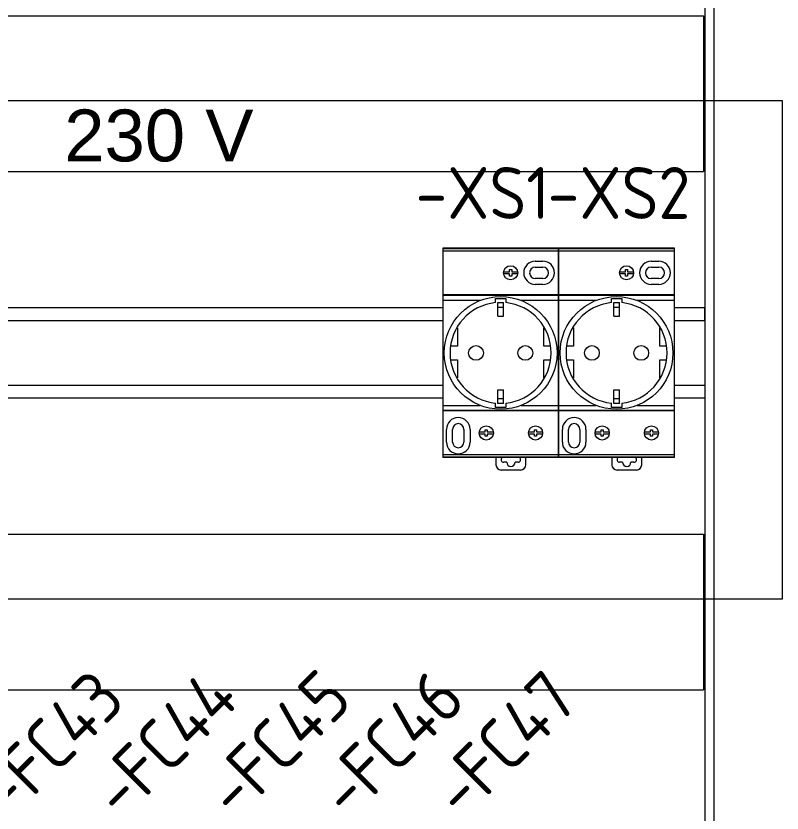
# Model space of a CAD drawing. Header units: millimetres. Extents: x 4134 to 7422, y 1400 to 3585.
# Drawn here: x 4720.8 to 5016.3, y 2643.2 to 2950.8 of the extents above; entities that cross this region are included whole.
import ezdxf
from ezdxf.enums import TextEntityAlignment as Align

# ---------------------------------------------------------------- set-up
doc = ezdxf.new("R2010")
doc.units = ezdxf.units.MM
doc.layers.add('000-PI-Oprema', color=30, linetype='Continuous', lineweight=5)
doc.layers.add('SI-ORMAR-Tekst', color=7, linetype='Continuous', lineweight=5)
doc.layers.add('000-PI-ORMAR', color=2, linetype='Continuous')
doc.layers.add('002-PI-Kabelska kanalica', color=150, linetype='Continuous')
doc.styles.add('PI0', font='isocpeur.ttf', dxfattribs={"width": 0.9})
doc.styles.get("Standard").update_dxf_attribs({"font": 'arial.ttf'})

# ---------------------------------------------------------------- blocks, each defined once
blk = doc.blocks.new('2000x800_montazna ploca')
at = {"layer": '000-PI-ORMAR', "color": 0, "linetype": 'ByBlock', "lineweight": 0}
blk.add_line((-3634.67, 1646.19), (-3634.67, -243.81), dxfattribs=at)
blk = doc.blocks.new('*U534')
at = {"layer": '002-PI-Kabelska kanalica', "color": 0, "linetype": 'ByBlock', "lineweight": 0}
blk.add_line((-20, -100), (-20, 1670), dxfattribs=at)
blk = doc.blocks.new('*U536')
at = {"layer": '002-PI-Kabelska kanalica', "color": 0, "linetype": 'ByBlock', "lineweight": 0}
for p, q in [((-20, 515), (40, 515)), ((-20, -100), (-20, 515)), ((40, -100), (40, 515))]:
    blk.add_line(p, q, dxfattribs=at)
blk = doc.blocks.new('*U537')
at = {"layer": '002-PI-Kabelska kanalica', "color": 0, "linetype": 'ByBlock', "lineweight": 0}
for p, q in [((-20, 515), (40, 515)), ((-20, -100), (-20, 515)), ((40, -100), (40, 515))]:
    blk.add_line(p, q, dxfattribs=at)
blk = doc.blocks.new('A9A15310')
at = {"layer": '000-PI-Oprema', "color": 0, "linetype": 'ByBlock', "lineweight": 0}
for p, q in [((48533.42, 37691.62), (48533.42, 37610.81)), ((48578.12, 37691.62), (48533.42, 37691.62)), ((48533.42, 37691.47), (48578.12, 37691.47)), ((48578.12, 37690.47), (48533.42, 37690.47)), ((48578.12, 37610.81), (48578.12, 37691.62)), ((48569.12, 37686.56), (48572.07, 37686.56)), ((48559.22, 37682.51), (48559.22, 37683.36)), ((48559.22, 37683.36), (48560.02, 37683.36)), ((48560.02, 37683.36), (48560.02, 37682.51)), ((48569.12, 37684.31), (48572.07, 37684.31)), ((48556.92, 37682.51), (48559.22, 37682.51)), ((48559.22, 37681.71), (48556.92, 37681.71)), ((48559.22, 37680.86), (48559.22, 37681.71)), ((48560.02, 37680.86), (48559.22, 37680.86)), ((48560.02, 37682.51), (48562.32, 37682.51)), ((48560.02, 37681.71), (48560.02, 37680.86)), ((48562.32, 37681.71), (48560.02, 37681.71)), ((48572.07, 37679.91), (48569.12, 37679.91)), ((48572.07, 37677.66), (48569.12, 37677.66)), ((48578.12, 37673.62), (48533.42, 37673.62)), ((48533.42, 37673.46), (48578.12, 37673.46)), ((48547.83, 37671.46), (48533.42, 37671.46)), ((48553.77, 37670.61), (48553.77, 37672.21)), ((48553.77, 37672.21), (48557.77, 37672.21)), ((48554.67, 37665.4), (48554.67, 37670.71)), ((48554.67, 37670.71), (48556.87, 37670.71)), ((48556.87, 37665.4), (48556.87, 37670.71)), ((48557.77, 37672.21), (48557.77, 37670.61)), ((48578.12, 37671.46), (48563.71, 37671.46)), ((48554.67, 37668.87), (48556.87, 37668.87)), ((48554.67, 37665.4), (48556.87, 37665.4)), ((48539.13, 37660.89), (48539.13, 37653.82)), ((48572.41, 37653.82), (48572.41, 37660.89)), ((48539.13, 37653.82), (48536.7, 37653.82)), ((48574.84, 37653.82), (48572.41, 37653.82)), ((48536.7, 37648.6), (48539.13, 37648.6)), ((48539.13, 37648.6), (48539.13, 37641.53)), ((48572.41, 37648.6), (48574.84, 37648.6)), ((48572.41, 37641.53), (48572.41, 37648.6)), ((48554.67, 37637.02), (48556.87, 37637.02)), ((48554.67, 37631.71), (48554.67, 37637.02)), ((48556.87, 37631.71), (48556.87, 37637.02)), ((48556.87, 37633.55), (48554.67, 37633.55)), ((48533.42, 37630.97), (48547.81, 37630.97)), ((48553.77, 37630.21), (48553.77, 37631.81)), ((48556.87, 37631.71), (48554.67, 37631.71)), ((48557.77, 37631.81), (48557.77, 37630.21)), ((48563.73, 37630.97), (48578.12, 37630.97)), ((48578.12, 37628.97), (48533.42, 37628.97)), ((48578.12, 37628.82), (48533.42, 37628.82)), ((48557.77, 37630.21), (48553.77, 37630.21)), ((48534.86, 37616.81), (48534.86, 37621.71)), ((48537.22, 37616.81), (48537.22, 37621.71)), ((48541.62, 37621.71), (48541.62, 37616.81)), ((48543.98, 37621.71), (48543.98, 37616.81)), ((48549.82, 37621.56), (48550.62, 37621.56)), ((48549.82, 37620.71), (48549.82, 37621.56)), ((48550.62, 37621.56), (48550.62, 37620.71)), ((48568.82, 37621.56), (48569.62, 37621.56)), ((48568.82, 37620.71), (48568.82, 37621.56)), ((48569.62, 37621.56), (48569.62, 37620.71)), ((48547.52, 37620.71), (48549.82, 37620.71)), ((48549.82, 37619.91), (48547.52, 37619.91)), ((48549.82, 37619.06), (48549.82, 37619.91)), ((48550.62, 37619.06), (48549.82, 37619.06)), ((48550.62, 37620.71), (48552.92, 37620.71)), ((48552.92, 37619.91), (48550.62, 37619.91)), ((48550.62, 37619.91), (48550.62, 37619.06)), ((48566.52, 37620.71), (48568.82, 37620.71)), ((48568.82, 37619.91), (48566.52, 37619.91)), ((48568.82, 37619.06), (48568.82, 37619.91)), ((48569.62, 37619.06), (48568.82, 37619.06)), ((48569.62, 37620.71), (48571.92, 37620.71)), ((48571.92, 37619.91), (48569.62, 37619.91)), ((48569.62, 37619.91), (48569.62, 37619.06)), ((48533.42, 37611.97), (48578.12, 37611.97)), ((48578.12, 37610.97), (48533.42, 37610.97)), ((48578.12, 37610.81), (48533.42, 37610.81)), ((48553.96, 37610.81), (48553.96, 37608.01)), ((48558.11, 37609.01), (48556.96, 37609.01)), ((48562.46, 37609.01), (48561.31, 37609.01)), ((48565.46, 37608.01), (48565.46, 37610.81)), ((48563.46, 37606.01), (48555.96, 37606.01))]:
    blk.add_line(p, q, dxfattribs=at)
for centre, radius in [((48559.62, 37682.11), 2.73), ((48555.77, 37651.21), 21.75), ((48546.27, 37651.21), 2.85), ((48565.27, 37651.21), 2.85), ((48550.22, 37620.31), 2.73), ((48569.22, 37620.31), 2.73)]:
    blk.add_circle(centre, radius, dxfattribs=at)
for centre, radius, start, end in [((48569.12, 37682.11), 4.45, 90, 270), ((48572.07, 37682.11), 4.45, 270, 90), ((48569.12, 37682.11), 2.2, 90, 270), ((48572.07, 37682.11), 2.2, 270, 90), ((48555.77, 37651.21), 19.5, 95.8868, 264.1132), ((48555.77, 37651.21), 19.5, 275.8868, 84.1132), ((48539.42, 37621.71), 4.56, 0, 180), ((48539.42, 37621.71), 2.2, 0, 180), ((48539.42, 37616.81), 4.56, 180, 0), ((48539.42, 37616.81), 2.2, 180, 0), ((48556.96, 37610.01), 1, 124.3289, 270), ((48559.71, 37609.01), 1.6, 180, 0), ((48562.46, 37610.01), 1, 270, 55.6711), ((48555.96, 37608.01), 2, 180, 270), ((48563.46, 37608.01), 2, 270, 0)]:
    blk.add_arc(centre, radius, start, end, dxfattribs=at)

msp = doc.modelspace()

# ---------------------------------------------------------------- linework, layer by layer
at = {"color": 0, "linetype": 'ByBlock', "lineweight": 0, "ltscale": 0.25}
msp.add_lwpolyline([(4348.214, 2918.218), (5016.288, 2918.218), (5016.288, 2725.778), (4348.213, 2725.778)], close=True, dxfattribs=at)
at = {"layer": '002-PI-Kabelska kanalica', "color": 0, "linetype": 'ByBlock', "lineweight": 0, "ltscale": 0.25}
for points in [[(4705.97, 2838.278), (4885.41, 2838.278)], [(4974.81, 2833.278), (4986.448, 2833.278), (4986.448, 2838.278), (4986.448, 2803.278)], [(4974.81, 2838.278), (4986.448, 2838.278)], [(4974.81, 2838.278), (4986.448, 2838.278)], [(4974.81, 2833.278), (4986.448, 2833.278), (4986.448, 2838.278), (4986.448, 2803.278), (4974.81, 2803.278)], [(4705.97, 2833.278), (4885.41, 2833.278)], [(4705.97, 2808.278), (4885.41, 2808.278)], [(4974.81, 2808.278), (4986.448, 2808.278)], [(4885.41, 2803.278), (4705.97, 2803.278)]]:
    msp.add_lwpolyline(points, dxfattribs=at)

# ---------------------------------------------------------------- block references
at = {"layer": '000-PI-Oprema', "color": 0, "linetype": 'ByBlock', "lineweight": 0, "ltscale": 0.25}
for p in [(-43648.01, -34830.436), (-43603.31, -34830.436)]:
    msp.add_blockref('A9A15310', p, dxfattribs=at)
at = {"layer": '000-PI-ORMAR', "color": 0, "linetype": 'ByBlock', "lineweight": 0}
msp.add_blockref('2000x800_montazna ploca', (8624.617, 1759.591), dxfattribs=at)
at = {"layer": '002-PI-Kabelska kanalica', "color": 0, "linetype": 'ByBlock', "lineweight": 0, "xscale": -1, "rotation": 180}
msp.add_blockref('*U534', (5006.448, 3305.778), dxfattribs=at)
at = {"layer": '002-PI-Kabelska kanalica', "color": 0, "linetype": 'ByBlock', "lineweight": 0, "rotation": 270}
for name, p in [('*U536', (4470.948, 2930.778)), ('*U537', (4470.948, 2730.778))]:
    msp.add_blockref(name, p, dxfattribs=at)

# ---------------------------------------------------------------- texts
at = {"color": 0, "linetype": 'ByBlock', "lineweight": 0, "style": 'PI0', "width": 0.9}
for s, p in [('-XS1', (4900.781, 2882.488)), ('-XS2', (4953.381, 2882.488))]:
    msp.add_text(s, height=20, dxfattribs=at).set_placement(p, align=Align.MIDDLE)
at = {"color": 0, "linetype": 'ByBlock', "lineweight": 0, "ltscale": 0.25, "insert": (4739.44, 2914.661), "char_height": 20, "attachment_point": 1}
msp.add_mtext_dynamic_manual_height_columns('230 V', width=76.56095, gutter_width=12.5, heights=[0], dxfattribs=at)
at = {"layer": 'SI-ORMAR-Tekst', "color": 0, "linetype": 'ByBlock', "lineweight": 0, "style": 'PI0', "width": 0.9}
for s, p in [('-FC45', (4805.691, 2640.103)), ('-FC46', (4849.391, 2640.103)), ('-FC47', (4893.166, 2640.103)), ('-FC43', (4718.491, 2640.232)), ('-FC44', (4761.791, 2639.944))]:
    msp.add_text(s, height=20, rotation=45, dxfattribs=at).set_placement(p)

doc.saveas('drawing.dxf')
